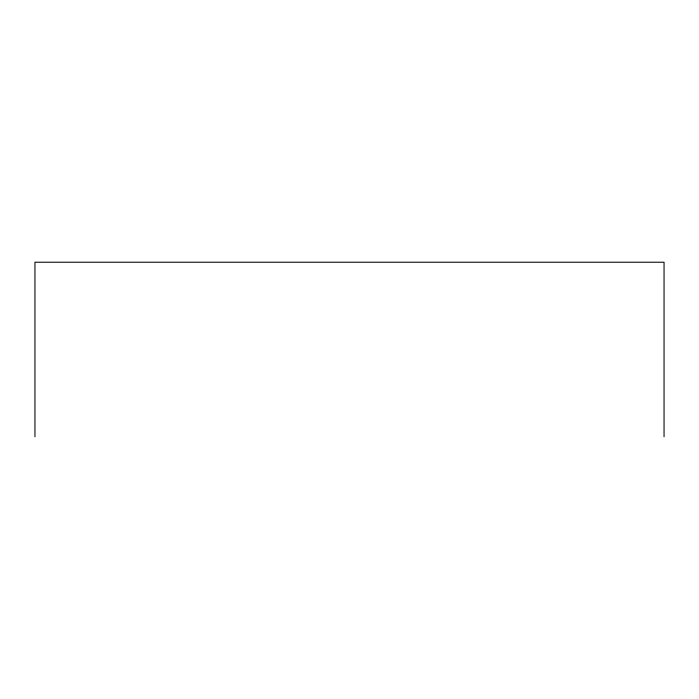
<?xml version="1.0" encoding="UTF-8"?>
<svg xmlns="http://www.w3.org/2000/svg" width="699" height="699" viewBox="0 0 699 699"><rect width="100%" height="100%" fill="white"/><g stroke="black" fill="none" stroke-linecap="round" stroke-linejoin="round"><path stroke-width="1.05" d="M664.05 436.77L664.05 262.23L34.95 262.23L34.95 436.77"/></g></svg>
